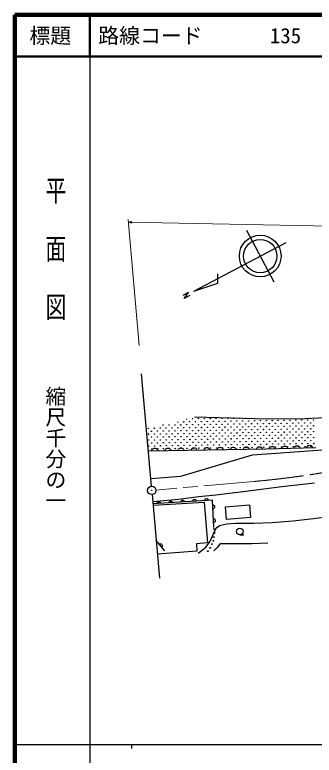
# Model space of a CAD drawing. Units: millimetres, scale not verified. Extents: x 40000 to 680000, y 20000 to 380000.
# Drawn here: x 40000 to 111763, y 202409 to 380000 of the extents above; entities that cross this region are included whole.
import ezdxf
from ezdxf.enums import TextEntityAlignment as Align

# ---------------------------------------------------------------- set-up
doc = ezdxf.new("R2010")
doc.units = ezdxf.units.MM
doc.header["$LTSCALE"] = 1000
doc.linetypes.add('CHAIN', pattern=[18.5, 12, -1.5, 3.5, -1.5])
for name, color, linetype, lineweight in [('M-BGD', 7, 'Continuous', 25), ('M-BGD-HTXT', 7, 'Continuous', 13), ('M-BMK', 2, 'CHAIN', 13), ('M-TTL', 2, 'Continuous', 140), ('M-TTL-BAND', 7, 'Continuous', 25), ('M-TTL-LINE', 7, 'Continuous', 50)]:
    doc.layers.add(name, color=color, linetype=linetype, lineweight=lineweight)
doc.layers.add('M-OTRS', color=7, linetype='Continuous')
doc.layers.add('M-TTL-TXT', color=7, linetype='Continuous')
doc.styles.add('@ＭＳ ゴシック', font='')
doc.styles.add('ＭＳ ゴシック', font='')
doc.styles.get('@ＭＳ ゴシック').set_extended_font_data('@MS Gothic')
doc.styles.get('ＭＳ ゴシック').set_extended_font_data('MS Gothic')

# ---------------------------------------------------------------- blocks, each defined once
blk = doc.blocks.new('BUHIN3')
at = {"color": 7, "linetype": 'Continuous', "lineweight": 25}
blk.add_lwpolyline([(371, 335), (418, 223), (439, 111), (443, -35), (401, -153), (338, -258), (223, -362), (112, -414), (-10, -444), (-156, -428), (-266, -396), (-371, -335)], dxfattribs=at)
blk = doc.blocks.new('BUHIN4')
at = {"color": 7, "linetype": 'Continuous', "lineweight": 25}
blk.add_lwpolyline([(-341, 366), (-230, 415), (-117, 437), (28, 443), (147, 403), (253, 341), (358, 228), (413, 118), (444, -3), (430, -150), (399, -260), (341, -366)], dxfattribs=at)
blk = doc.blocks.new('BUHIN22')
at = {"color": 7, "linetype": 'Continuous', "lineweight": 25}
blk.add_lwpolyline([(-491, 567), (-321, 635), (-152, 662), (66, 663), (242, 597), (397, 498), (550, 322), (625, 154), (665, -29), (636, -248), (584, -412), (491, -567)], dxfattribs=at)
blk = doc.blocks.new('BUHIN23')
at = {"color": 7, "linetype": 'Continuous', "lineweight": 25}
blk.add_lwpolyline([(-482, 574), (-312, 639), (-142, 664), (76, 661), (251, 593), (405, 492), (554, 314), (627, 145), (665, -39), (632, -257), (578, -420), (482, -574)], dxfattribs=at)
blk = doc.blocks.new('BUHIN91')
at = {"color": 7, "linetype": 'Continuous', "lineweight": 25}
blk.add_line((-593, -483), (36, -1255), dxfattribs=at)
blk.add_circle((0, 0), 765, dxfattribs=at)
blk = doc.blocks.new('BUHIN187')
at = {"color": 3, "linetype": 'Continuous', "lineweight": 25}
for radius in [995, 30]:
    blk.add_circle((0, 0), radius, dxfattribs=at)

msp = doc.modelspace()

# ---------------------------------------------------------------- linework, layer by layer
at = {"layer": 'M-BGD'}
for p, q in [((95542, 328320), (102105, 315954)), ((82924, 313699), (105007, 325419)), ((88693, 315628), (88639, 317864)), ((82924, 313699), (88693, 315628)), ((81608, 313413), (80243, 312679)), ((80616, 311980), (81608, 313413)), ((81979, 312703), (80616, 311980)), ((72736, 266916), (70378, 293854)), ((83040, 283571), (100500, 283110)), ((100500, 283110), (109630, 283187)), ((109630, 283187), (116038, 283520)), ((96948, 274459), (136699, 277282)), ((100180, 275793), (71996, 275370)), ((112160, 276149), (100180, 275793)), ((79769, 269331), (96948, 274459)), ((72572, 268795), (79769, 269331)), ((94709, 265653), (103986, 266831)), ((103986, 266831), (111802, 267769)), ((72911, 264924), (74665, 244893)), ((84133, 264432), (88168, 264890)), ((88168, 264890), (94709, 265653)), ((73059, 263227), (79204, 263843)), ((87387, 263619), (73108, 262669)), ((73134, 262368), (85392, 263097)), ((79204, 263843), (84133, 264432)), ((85392, 263097), (86163, 253373)), ((87727, 257022), (87387, 263619)), ((90468, 261950), (96265, 262436)), ((90719, 258958), (90468, 261950)), ((96265, 262436), (96516, 259444)), ((96516, 259444), (90719, 258958)), ((75939, 251466), (73876, 253896)), ((86163, 253373), (83556, 253123)), ((83556, 253123), (83646, 251376)), ((83646, 251376), (74164, 250608))]:
    msp.add_line(p, q, dxfattribs=at)
for points in [[(83942, 250904), (84629, 251364), (85288, 251877), (85768, 252342), (86213, 252857), (86589, 253377), (86913, 253929), (87508, 255335), (88159, 256715), (88414, 257016), (88711, 257272), (89035, 257466), (89386, 257605), (90113, 257774), (90860, 257884), (91892, 257992), (92942, 258041), (97296, 258088), (101658, 258196), (106623, 258658), (111594, 259157), (113998, 259493)], [(74584, 253062), (74698, 253106), (74811, 253124), (74956, 253122), (75073, 253077), (75176, 253011), (75276, 252892), (75326, 252780), (75351, 252657), (75330, 252512), (75295, 252403), (75231, 252300)], [(100691, 253281), (98807, 253152), (96912, 253082), (93120, 253110), (89337, 253077), (89089, 252932), (88875, 252737), (88415, 252167), (87911, 251640), (87785, 251543), (87648, 251442)]]:
    msp.add_lwpolyline(points, dxfattribs=at)
for centre, radius in [((98824, 322137), 5000), ((98824, 322137), 4000), ((79073, 282341), 49.8), ((80487, 282362), 49.8), ((81901, 282383), 49.8), ((82598, 283101), 49.8), ((83315, 282404), 49.8), ((84012, 283122), 49.8), ((84730, 282426), 49.8), ((85426, 283143), 49.8), ((86144, 282447), 49.8), ((86840, 283164), 49.8), ((87558, 282468), 49.8), ((88254, 283186), 49.8), ((88972, 282489), 49.8), ((89668, 283207), 49.8), ((90386, 282510), 49.8), ((91082, 283228), 49.8), ((91800, 282532), 49.8), ((92496, 283249), 49.8), ((93214, 282553), 49.8), ((94628, 282574), 49.8), ((96042, 282595), 49.8), ((97456, 282617), 49.8), ((98870, 282638), 49.8), ((100284, 282659), 49.8), ((101698, 282680), 49.8), ((103112, 282701), 49.8), ((104526, 282723), 49.8), ((105940, 282744), 49.8), ((107354, 282765), 49.8), ((108768, 282786), 49.8), ((110182, 282808), 49.8), ((111597, 282829), 49.8), ((72024, 280821), 49.8), ((73438, 280842), 49.8), ((74852, 280863), 49.8), ((75549, 281581), 49.8), ((76266, 280884), 49.8), ((76963, 281602), 49.8), ((77680, 280905), 49.8), ((78377, 281623), 49.8), ((79095, 280927), 49.8), ((79791, 281644), 49.8), ((80509, 280948), 49.8), ((81205, 281666), 49.8), ((81923, 280969), 49.8), ((82619, 281687), 49.8), ((83337, 280990), 49.8), ((84033, 281708), 49.8), ((84751, 281012), 49.8), ((85447, 281729), 49.8), ((86165, 281033), 49.8), ((86861, 281750), 49.8), ((87579, 281054), 49.8), ((88275, 281772), 49.8), ((88993, 281075), 49.8), ((89689, 281793), 49.8), ((90407, 281096), 49.8), ((91103, 281814), 49.8), ((91821, 281118), 49.8), ((92517, 281835), 49.8), ((93235, 281139), 49.8), ((93931, 281856), 49.8), ((94649, 281160), 49.8), ((95346, 281878), 49.8), ((96063, 281181), 49.8), ((96760, 281899), 49.8), ((97477, 281203), 49.8), ((98174, 281920), 49.8), ((98891, 281224), 49.8), ((99588, 281941), 49.8), ((100305, 281245), 49.8), ((101002, 281963), 49.8), ((101023, 280549), 49.8), ((101719, 281266), 49.8), ((102416, 281984), 49.8), ((102437, 280570), 49.8), ((103133, 281287), 49.8), ((103830, 282005), 49.8), ((103851, 280591), 49.8), ((104547, 281309), 49.8), ((105244, 282026), 49.8), ((105265, 280612), 49.8), ((105962, 281330), 49.8), ((106658, 282047), 49.8), ((106679, 280633), 49.8), ((107376, 281351), 49.8), ((108072, 282069), 49.8), ((108093, 280655), 49.8), ((108790, 281372), 49.8), ((109486, 282090), 49.8), ((109507, 280676), 49.8), ((110204, 281393), 49.8), ((110900, 282111), 49.8), ((110921, 280697), 49.8), ((111618, 281415), 49.8), ((72045, 279407), 49.8), ((72742, 280124), 49.8), ((73460, 279428), 49.8), ((74156, 280145), 49.8), ((74874, 279449), 49.8), ((75570, 280167), 49.8), ((76288, 279470), 49.8), ((76984, 280188), 49.8), ((77005, 278774), 49.8), ((77702, 279491), 49.8), ((78398, 280209), 49.8), ((78419, 278795), 49.8), ((79116, 279513), 49.8), ((79812, 280230), 49.8), ((79833, 278816), 49.8), ((80530, 279534), 49.8), ((81226, 280251), 49.8), ((81247, 278837), 49.8), ((81944, 279555), 49.8), ((82640, 280273), 49.8), ((82661, 278859), 49.8), ((83358, 279576), 49.8), ((84054, 280294), 49.8), ((84076, 278880), 49.8), ((84772, 279598), 49.8), ((85468, 280315), 49.8), ((85490, 278901), 49.8), ((86186, 279619), 49.8), ((86882, 280336), 49.8), ((86904, 278922), 49.8), ((87600, 279640), 49.8), ((88296, 280358), 49.8), ((88318, 278944), 49.8), ((89014, 279661), 49.8), ((89711, 280379), 49.8), ((89732, 278965), 49.8), ((90428, 279682), 49.8), ((91125, 280400), 49.8), ((91146, 278986), 49.8), ((91842, 279704), 49.8), ((92539, 280421), 49.8), ((92560, 279007), 49.8), ((93256, 279725), 49.8), ((93953, 280442), 49.8), ((93974, 279028), 49.8), ((94670, 279746), 49.8), ((95367, 280464), 49.8), ((95388, 279050), 49.8), ((96084, 279767), 49.8), ((96781, 280485), 49.8), ((96802, 279071), 49.8), ((97498, 279788), 49.8), ((98195, 280506), 49.8), ((98216, 279092), 49.8), ((98912, 279810), 49.8), ((99609, 280527), 49.8), ((99630, 279113), 49.8), ((100327, 279831), 49.8), ((101044, 279134), 49.8), ((101741, 279852), 49.8), ((102458, 279156), 49.8), ((103155, 279873), 49.8), ((103872, 279177), 49.8), ((104569, 279895), 49.8), ((105286, 279198), 49.8), ((105983, 279916), 49.8), ((106700, 279219), 49.8), ((107397, 279937), 49.8), ((108114, 279241), 49.8), ((108811, 279958), 49.8), ((109529, 279262), 49.8), ((110225, 279979), 49.8), ((110943, 279283), 49.8), ((111639, 280001), 49.8), ((72067, 277993), 49.8), ((72763, 278710), 49.8), ((72784, 277296), 49.8), ((73481, 278014), 49.8), ((74177, 278731), 49.8), ((74198, 277317), 49.8), ((74895, 278035), 49.8), ((75591, 278753), 49.8), ((75612, 277339), 49.8), ((76309, 278056), 49.8), ((77026, 277360), 49.8), ((77723, 278077), 49.8), ((78441, 277381), 49.8), ((79137, 278099), 49.8), ((79855, 277402), 49.8), ((80551, 278120), 49.8), ((81269, 277423), 49.8), ((81965, 278141), 49.8), ((82683, 277445), 49.8), ((83379, 278162), 49.8), ((84097, 277466), 49.8), ((84793, 278183), 49.8), ((85511, 277487), 49.8), ((86207, 278205), 49.8), ((86925, 277508), 49.8), ((87621, 278226), 49.8), ((88339, 277529), 49.8), ((89035, 278247), 49.8), ((89753, 277551), 49.8), ((90449, 278268), 49.8), ((91167, 277572), 49.8), ((91863, 278290), 49.8), ((92581, 277593), 49.8), ((93277, 278311), 49.8), ((93995, 277614), 49.8), ((94692, 278332), 49.8), ((95409, 277636), 49.8), ((96106, 278353), 49.8), ((96823, 277657), 49.8), ((97520, 278374), 49.8), ((98237, 277678), 49.8), ((98934, 278396), 49.8), ((99651, 277699), 49.8), ((100348, 278417), 49.8), ((100369, 277003), 49.8), ((101065, 277720), 49.8), ((101762, 278438), 49.8), ((101783, 277024), 49.8), ((102479, 277742), 49.8), ((103176, 278459), 49.8), ((103197, 277045), 49.8), ((103894, 277763), 49.8), ((104590, 278480), 49.8), ((104611, 277066), 49.8), ((105308, 277784), 49.8), ((106004, 278502), 49.8), ((106025, 277088), 49.8), ((106722, 277805), 49.8), ((107418, 278523), 49.8), ((107439, 277109), 49.8), ((108136, 277826), 49.8), ((108832, 278544), 49.8), ((108853, 277130), 49.8), ((109550, 277848), 49.8), ((110246, 278565), 49.8), ((110267, 277151), 49.8), ((110964, 277869), 49.8), ((111660, 278587), 49.8), ((111681, 277173), 49.8), ((72088, 276578), 49.8), ((72806, 275882), 49.8), ((73502, 276600), 49.8), ((74220, 275903), 49.8), ((74916, 276621), 49.8), ((75634, 275924), 49.8), ((76330, 276642), 49.8), ((77048, 275946), 49.8), ((77744, 276663), 49.8), ((78462, 275967), 49.8), ((79158, 276685), 49.8), ((79876, 275988), 49.8), ((80572, 276706), 49.8), ((81290, 276009), 49.8), ((81986, 276727), 49.8), ((82704, 276031), 49.8), ((83400, 276748), 49.8), ((84118, 276052), 49.8), ((84814, 276769), 49.8), ((85532, 276073), 49.8), ((86228, 276791), 49.8), ((86946, 276094), 49.8), ((87642, 276812), 49.8), ((88360, 276115), 49.8), ((89057, 276833), 49.8), ((89774, 276137), 49.8), ((90471, 276854), 49.8), ((91188, 276158), 49.8), ((91885, 276875), 49.8), ((92602, 276179), 49.8), ((93299, 276897), 49.8), ((94016, 276200), 49.8), ((94713, 276918), 49.8), ((95430, 276221), 49.8), ((96127, 276939), 49.8), ((96844, 276243), 49.8), ((97541, 276960), 49.8), ((98259, 276264), 49.8), ((98955, 276982), 49.8), ((99673, 276285), 49.8), ((101087, 276306), 49.8), ((102501, 276328), 49.8), ((103915, 276349), 49.8), ((105329, 276370), 49.8), ((106743, 276391), 49.8), ((108157, 276412), 49.8), ((109571, 276434), 49.8), ((110985, 276455), 49.8), ((87748, 256681), 99.5), ((87845, 255696), 99.5), ((87710, 254710), 99.5), ((86802, 252141), 99.5), ((87265, 253030), 99.5), ((87594, 253822), 99.5), ((86261, 251349), 99.5)]:
    msp.add_circle(centre, radius, dxfattribs=at)
for centre, start, end in [((81184, 283080), 142.07677, 65.26322), ((93910, 283271), 162.97022, 14.00237), ((95324, 283292), 243.94136, 293.03124)]:
    msp.add_arc(centre, 49.8, start, end, dxfattribs=at)
at = {"layer": 'M-BGD-HTXT'}
for p, q in [((69778, 300696), (67136, 330873)), ((67190, 330260), (255295, 326423))]:
    msp.add_line(p, q, dxfattribs=at)
for points in [[(67190, 330260), (67936, 330057), (67943, 330432)], [(67343, 330257), (67895, 330377), (67890, 330114)], [(67418, 330255), (67867, 330349), (67862, 330143)], [(67495, 330254), (67838, 330322), (67835, 330172)], [(67570, 330252), (67809, 330294), (67807, 330200)]]:
    msp.add_lwpolyline(points, close=True, dxfattribs=at)
for points in [[(67267, 330258), (67924, 330404), (67918, 330085), (67268, 330258)], [(67780, 330248), (67647, 330250), (67781, 330266), (67780, 330229), (67647, 330250)]]:
    msp.add_lwpolyline(points, dxfattribs=at)
at = {"layer": 'M-BMK'}
msp.add_line((97289, 268062), (73820, 266007), dxfattribs=at)
msp.add_arc((78971, 477262), 210000, 275.00423, 287.99565, dxfattribs=at)
at = {"layer": 'M-TTL'}
for p, q in [((40000, 380000), (40000, 20000)), ((680000, 380000), (40000, 380000))]:
    msp.add_line(p, q, dxfattribs=at)
at = {"layer": 'M-TTL-BAND'}
for p, q in [((58000, 370000), (58000, 20000)), ((40000, 205000), (579000, 205000)), ((68000, 205000), (68000, 204000))]:
    msp.add_line(p, q, dxfattribs=at)
at = {"layer": 'M-TTL-LINE'}
for p, q in [((58000, 380000), (58000, 370000)), ((40000, 370000), (680000, 370000))]:
    msp.add_line(p, q, dxfattribs=at)

# ---------------------------------------------------------------- block references
at = {"layer": 'M-BGD', "rotation": 50.81889}
for name, p in [('BUHIN23', (73562, 275393)), ('BUHIN23', (76693, 275440)), ('BUHIN23', (79825, 275487)), ('BUHIN23', (82956, 275534)), ('BUHIN23', (86088, 275581)), ('BUHIN23', (89220, 275628)), ('BUHIN23', (92351, 275675)), ('BUHIN23', (95483, 275722)), ('BUHIN23', (98614, 275769)), ('BUHIN22', (101678, 275837)), ('BUHIN22', (104672, 275926)), ('BUHIN22', (107667, 276015)), ('BUHIN22', (110662, 276104)), ('BUHIN4', (74536, 262764)), ('BUHIN4', (77392, 262954)), ('BUHIN4', (80247, 263144)), ('BUHIN4', (83103, 263334)), ('BUHIN4', (85959, 263524)), ('BUHIN3', (87472, 261970)), ('BUHIN3', (87642, 258671)), ('BUHIN91', (93939, 256063))]:
    msp.add_blockref(name, p, dxfattribs=at)
at = {"layer": 'M-OTRS', "rotation": 50.81889}
msp.add_blockref('BUHIN187', (72824, 265920), dxfattribs=at)

# ---------------------------------------------------------------- texts
at = {"layer": 'M-TTL-BAND', "style": '@ＭＳ ゴシック', "width": 1.4}
msp.add_text('平  面  図', height=3666, rotation=270, dxfattribs=at).set_placement((49777, 306475), align=Align.MIDDLE_RIGHT)
at = {"layer": 'M-TTL-BAND', "style": '@ＭＳ ゴシック'}
msp.add_text('縮尺千分の一', height=3666, rotation=270, dxfattribs=at).set_placement((49777, 261030), align=Align.MIDDLE_RIGHT)
at = {"layer": 'M-TTL-TXT', "style": 'ＭＳ ゴシック'}
msp.add_text('標題', height=3666, dxfattribs=at).set_placement((48500, 375000), align=Align.MIDDLE_CENTER)
for s, p in [('路線コード', (60000, 375000)), ('135', (101142, 375000))]:
    msp.add_text(s, height=3666, dxfattribs=at).set_placement(p, align=Align.MIDDLE_LEFT)

doc.saveas('drawing.dxf')
